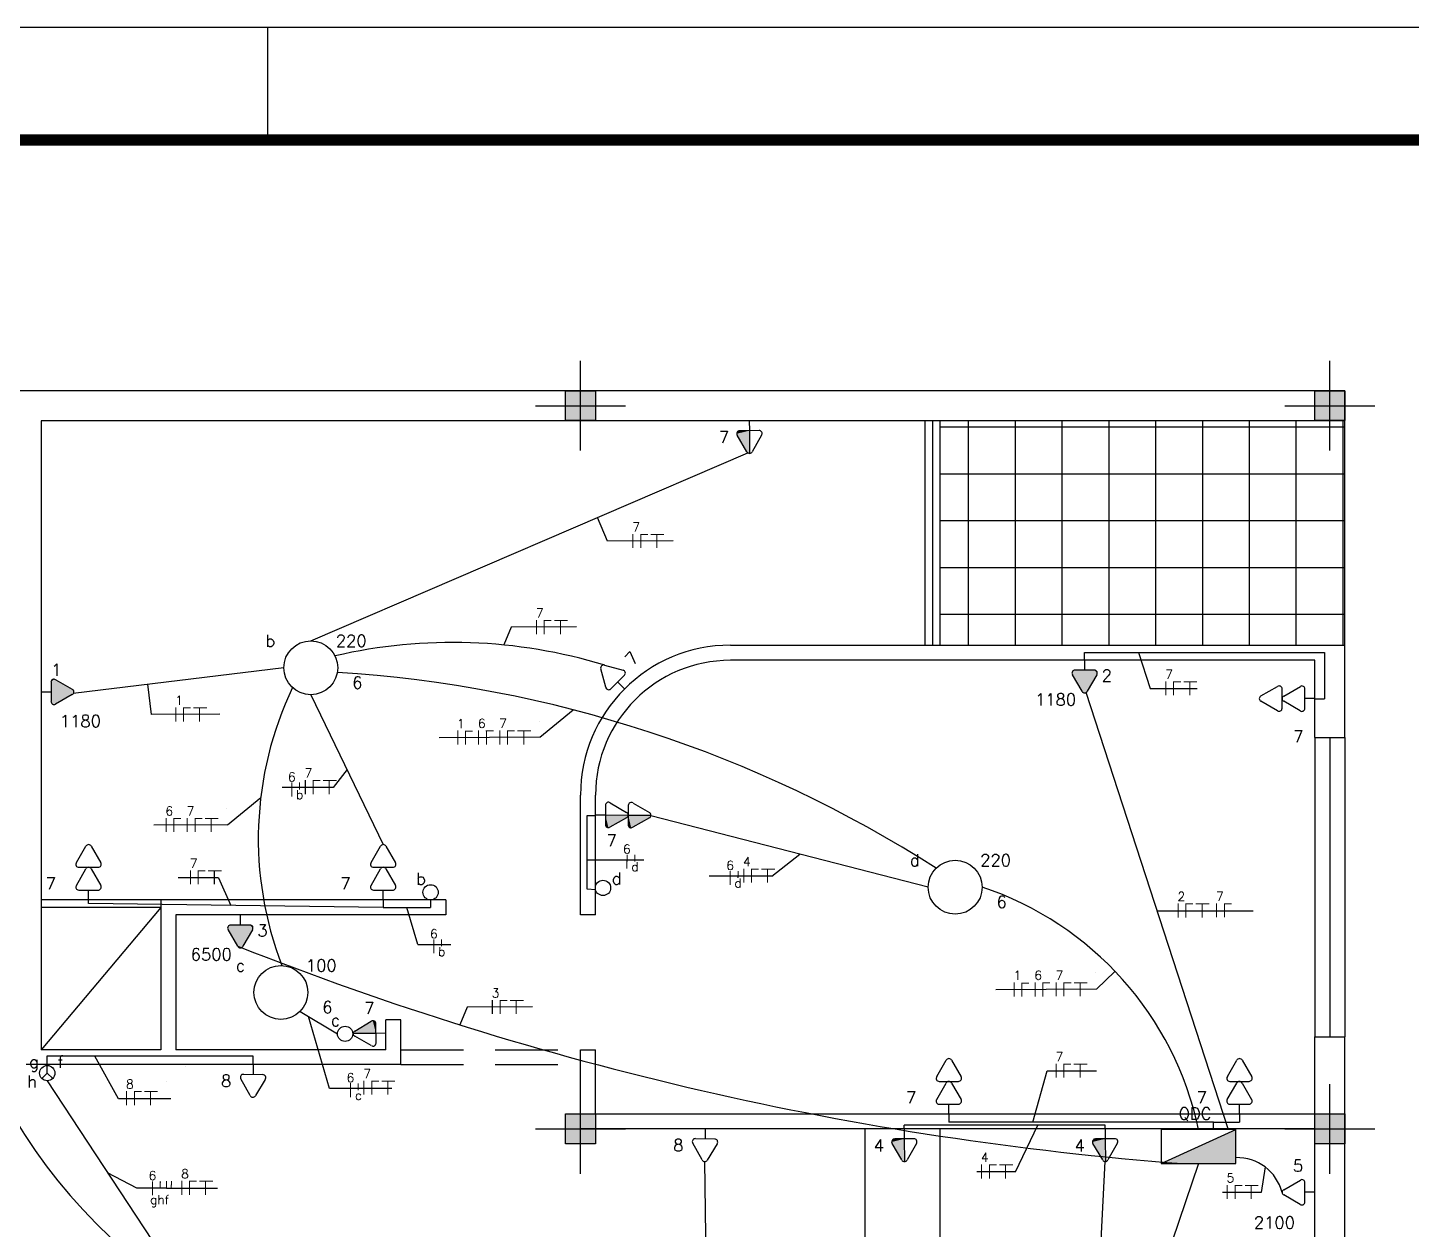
# Model space of a CAD drawing. Header units: metres. Extents: x 2426 to 2593, y 1997 to 2034.
# Drawn here: x 2444.62 to 2455.62, y 2024.88 to 2034.44 of the extents above; entities that cross this region are included whole.
import ezdxf
from ezdxf.enums import TextEntityAlignment as Align

# ---------------------------------------------------------------- set-up
doc = ezdxf.new("R2010")
doc.units = ezdxf.units.M
doc.linetypes.add('Contínuo', pattern=[0])
doc.linetypes.add('DASHED', pattern=[0.75, 0.5, -0.25])
for name, color, linetype in [('10', 10, 'Continuous'), ('2', 4, 'Continuous'), ('4', 136, 'Continuous'), ('Acessorios', 4, 'Continuous'), ('ALVENARIA', 7, 'Continuous'), ('ARQ-FOLHA', 7, 'Continuous'), ('CIRCUITOS', 250, 'Continuous'), ('ILUMINAÇÃO', 1, 'Contínuo'), ('INTERRUPTORES', 1, 'Continuous'), ('Quadros de Dist.', 1, 'Continuous'), ('TOMADAS-ENERGIA', 1, 'Continuous')]:
    doc.layers.add(name, color=color, linetype=linetype)
doc.layers.add('ELETRODUTOS', color=5, linetype='Continuous', lineweight=30)
doc.styles.add('ROMANS', font='ROMANS.shx', dxfattribs={"width": 0.8, "height": 0.1})

# ---------------------------------------------------------------- blocks, each defined once
blk = doc.blocks.new('FOLHA A2')
at = {"layer": 'ARQ-FOLHA'}
for p, q in [((594, 0), (0, 0)), ((224, -10), (224, 0))]:
    blk.add_line(p, q, dxfattribs=at)
at = {"layer": 'ARQ-FOLHA', "const_width": 1}
blk.add_lwpolyline([(25, -410), (584, -410), (584, -10), (25, -10), (25, -410)], dxfattribs=at)
blk = doc.blocks.new('st')
at = {"layer": '2'}
h = blk.add_hatch(color=256, dxfattribs=at)
h.paths.add_polyline_path([(0, 10), (0, 0), (10, 0), (10, 10)])
h.paths.add_polyline_path([(-10, 10), (-10, 0), (0, 0), (0, 10)])
h.paths.add_polyline_path([(-10, 0), (-10, -10), (0, -10), (0, 0)])
h.paths.add_polyline_path([(0, 0), (0, -10), (10, -10), (10, 0)])
at = {"layer": '10'}
for p, q in [((0, 30), (0, -30)), ((-30, 0), (30, 0))]:
    blk.add_line(p, q, dxfattribs=at)
at = {"layer": '4'}
blk.add_lwpolyline([(-10, -10), (-10, 10), (10, 10), (10, -10)], close=True, dxfattribs=at)
blk = doc.blocks.new('TEBAI01')
for p, q in [((-1.62, 1.95), (-0.35, 4.14)), ((0.35, 4.14), (1.63, 1.92)), ((-1.3, 1.32), (1.28, 1.32)), ((0, 0), (0, 1.32))]:
    blk.add_line(p, q)
for centre, start, end in [((0, 3.97), 26.0479, 153.9521), ((-1.3, 1.71), 143.1332, 270.777), ((1.3, 1.71), 267.1811, 32.5689)]:
    blk.add_arc(centre, 0.393, start, end)
at = {"style": 'ROMANS', "flags": 8}
for tag, p in [('020', (-5.03, 2.2)), ('001', (3.56, 2.23))]:
    blk.add_attdef(tag, text='', height=1.6, dxfattribs=at).set_placement(p, align=Align.MIDDLE_CENTER)
blk = doc.blocks.new('TEMED02')
for p, q in [((-1.62, 1.95), (-0.35, 4.14)), ((0, 1.32), (0, 4.36)), ((0.35, 4.14), (1.63, 1.92)), ((-1.3, 1.32), (1.28, 1.32)), ((0, 0), (0, 1.32))]:
    blk.add_line(p, q)
for centre, start, end in [((0, 3.97), 26.0479, 153.9521), ((-1.3, 1.71), 143.1332, 270.777), ((1.3, 1.71), 267.1811, 32.5689)]:
    blk.add_arc(centre, 0.393, start, end)
at = {"linetype": 'Continuous'}
for points in [[(0, 4.36), (1.63, 1.92), (0.21, 4.3)], [(1.63, 1.92), (0, 4.36), (1.69, 1.72)], [(0, 1.32), (1.69, 1.72), (0, 4.36)], [(0.35, 4.14), (0.21, 4.3), (1.63, 1.92)], [(1.69, 1.72), (0, 1.32), (1.64, 1.52)], [(1.28, 1.32), (1.64, 1.52), (0, 1.32)], [(1.64, 1.52), (1.28, 1.32), (1.49, 1.37)]]:
    blk.add_solid(points, dxfattribs=at)
at = {"style": 'ROMANS', "flags": 8}
for tag, p in [('020', (-4.96, 2.19)), ('001', (3.39, 2.17))]:
    blk.add_attdef(tag, text='', height=1.6, dxfattribs=at).set_placement(p, align=Align.MIDDLE_CENTER)
blk = doc.blocks.new('TEALT03')
for p, q in [((-1.62, 1.95), (-0.35, 4.14)), ((0.35, 4.14), (1.63, 1.92)), ((-1.3, 1.32), (1.28, 1.32)), ((0, 0), (0, 1.32))]:
    blk.add_line(p, q)
for centre, start, end in [((0, 3.97), 26.0479, 153.9521), ((-1.3, 1.71), 143.1332, 270.777), ((1.3, 1.71), 267.1811, 32.5689)]:
    blk.add_arc(centre, 0.393, start, end)
at = {"linetype": 'Continuous'}
for points in [[(-1.62, 1.95), (1.49, 1.37), (-0.35, 4.14)], [(-0.35, 4.14), (1.64, 1.52), (-0.21, 4.3)], [(1.64, 1.52), (-0.35, 4.14), (1.49, 1.37)], [(-0.21, 4.3), (1.69, 1.72), (0, 4.36)], [(1.69, 1.72), (-0.21, 4.3), (1.64, 1.52)], [(0, 4.36), (1.63, 1.92), (0.21, 4.3)], [(1.63, 1.92), (0, 4.36), (1.69, 1.72)], [(0.35, 4.14), (0.21, 4.3), (1.63, 1.92)], [(-1.69, 1.75), (1.28, 1.32), (-1.62, 1.95)], [(1.49, 1.37), (-1.62, 1.95), (1.28, 1.32)], [(1.28, 1.32), (-1.69, 1.75), (-1.31, 1.32)], [(-1.66, 1.54), (-1.31, 1.32), (-1.69, 1.75)], [(-1.31, 1.32), (-1.66, 1.54), (-1.51, 1.38)]]:
    blk.add_solid(points, dxfattribs=at)
at = {"style": 'ROMANS', "flags": 8}
for tag, p in [('020', (-4.82, 2.03)), ('001', (3.51, 2.07))]:
    blk.add_attdef(tag, text='', height=1.6, dxfattribs=at).set_placement(p, align=Align.MIDDLE_CENTER)
blk = doc.blocks.new('A$C93b2c405')
at = {"layer": 'TOMADAS-ENERGIA'}
for p, q in [((0.2695, 0.37), (0.2695, 0.304)), ((0.3343, 0.304), (0.2055, 0.304)), ((0.2518, 0.163), (0.1879, 0.2738)), ((0.3503, 0.2725), (0.2872, 0.163)), ((0.2514, 0.011), (0.1875, 0.1218)), ((0.3339, 0.152), (0.2051, 0.152)), ((0.3499, 0.1205), (0.2867, 0.011))]:
    blk.add_line(p, q, dxfattribs=at)
for centre, start, end in [((0.2045, 0.2843), 87.18113, 212.56886), ((0.3346, 0.2843), 323.13324, 90.77697), ((0.2041, 0.1323), 87.18113, 212.56886), ((0.2695, 0.1717), 206.04787, 333.95213), ((0.3342, 0.1323), 323.13324, 90.77697), ((0.2691, 0.0197), 206.04787, 333.95213)]:
    blk.add_arc(centre, 0.0197, start, end, dxfattribs=at)
at = {"layer": 'TOMADAS-ENERGIA', "style": 'ROMANS', "flags": 8}
for tag, p in [('001', (0.0914, 0.2587)), ('020', (0.521, 0.2601))]:
    blk.add_attdef(tag, text='', height=0.08, rotation=180, dxfattribs=at).set_placement(p, align=Align.MIDDLE_CENTER)
blk = doc.blocks.new('A$C8d71f97b')
at = {"layer": 'TOMADAS-ENERGIA'}
for p, q in [((0.3509, 0.218), (0.3509, 0.37)), ((0.2701, 0.2495), (0.3332, 0.359)), ((0.3686, 0.359), (0.4325, 0.2482)), ((0.2701, 0.0975), (0.3332, 0.207)), ((0.2861, 0.218), (0.4149, 0.218)), ((0.3509, 0.066), (0.3509, 0.218)), ((0.3686, 0.207), (0.4325, 0.0962)), ((0.2861, 0.066), (0.4149, 0.066)), ((0.3509, 0), (0.3509, 0.066))]:
    blk.add_line(p, q, dxfattribs=at)
for centre, start, end in [((0.3509, 0.3503), 26.04787, 153.95213), ((0.2858, 0.2377), 143.13324, 270.77697), ((0.3509, 0.1983), 26.04787, 153.95213), ((0.4159, 0.2376), 267.18113, 32.56886), ((0.2858, 0.0857), 143.13324, 270.77697), ((0.4159, 0.0856), 267.18113, 32.56886)]:
    blk.add_arc(centre, 0.0197, start, end, dxfattribs=at)
at = {"layer": 'TOMADAS-ENERGIA', "linetype": 'Continuous'}
for points in [[(0.3509, 0.37), (0.4325, 0.2482), (0.3613, 0.367)], [(0.4325, 0.2482), (0.3509, 0.37), (0.4355, 0.2381)], [(0.3509, 0.218), (0.4355, 0.2381), (0.3509, 0.37)], [(0.3686, 0.359), (0.3613, 0.367), (0.4325, 0.2482)], [(0.4355, 0.2381), (0.3509, 0.218), (0.4329, 0.2278)], [(0.4149, 0.218), (0.4329, 0.2278), (0.3509, 0.218)], [(0.3509, 0.218), (0.4325, 0.0962), (0.3613, 0.215)], [(0.4325, 0.0962), (0.3509, 0.218), (0.4355, 0.0861)], [(0.3509, 0.066), (0.4355, 0.0861), (0.3509, 0.218)], [(0.3686, 0.207), (0.3613, 0.215), (0.4325, 0.0962)], [(0.4329, 0.2278), (0.4149, 0.218), (0.4253, 0.2204)], [(0.4355, 0.0861), (0.3509, 0.066), (0.4329, 0.0758)], [(0.4149, 0.066), (0.4329, 0.0758), (0.3509, 0.066)], [(0.4329, 0.0758), (0.4149, 0.066), (0.4253, 0.0684)]]:
    blk.add_solid(points, dxfattribs=at)
at = {"layer": 'TOMADAS-ENERGIA', "style": 'ROMANS', "flags": 8}
for tag, p in [('020', (0.1029, 0.1097)), ('001', (0.5204, 0.1083))]:
    blk.add_attdef(tag, text='', height=0.08, dxfattribs=at).set_placement(p, align=Align.MIDDLE_CENTER)
blk = doc.blocks.new('A$C0BD3781F')
blk.add_circle((0.36, 0.36), 0.36)
at = {"style": 'ROMANS', "flags": 8}
for tag, p in [('009', (0.502, 0.474)), ('001', (0.188, 0.472)), ('020', (0.356, 0.232))]:
    blk.add_attdef(tag, text='', height=0.16, dxfattribs=at).set_placement(p, align=Align.MIDDLE_CENTER)
blk = doc.blocks.new('A$C5681756B')
at = {"layer": 'Quadros de Dist.'}
for p, q in [((0.9513, 0.2283), (0.4524, 0.2283)), ((0.4524, 0.2283), (0.4524, 0)), ((0.4524, 0), (0.9513, 0.2283)), ((0.9513, 0), (0.9513, 0.2283)), ((0.4524, 0), (0.9513, 0))]:
    blk.add_line(p, q, dxfattribs=at)
at = {"layer": 'Quadros de Dist.', "linetype": 'Continuous'}
blk.add_solid([(0.9513, 0.2275), (0.4524, 0), (0.9513, 0)], dxfattribs=at)
at = {"layer": 'Quadros de Dist.', "style": 'ROMANS', "flags": 8}
for tag, p in [('020', (0.2057, 0.3336)), ('001', (1.0409, 0.3308))]:
    blk.add_attdef(tag, text='', height=0.16, dxfattribs=at).set_placement(p, align=Align.MIDDLE_CENTER)
blk = doc.blocks.new('Ir1s01')
blk.add_circle((0, 1.02), 1.02)
at = {"style": 'ROMANS', "flags": 8}
blk.add_attdef('009', text='', height=1.6, dxfattribs=at).set_placement((1.81, 2.29), align=Align.MIDDLE_CENTER)
blk = doc.blocks.new('Ir3s03')
for p, q in [((0, 1.02), (0, 2.03)), ((0, 1.02), (-0.72, 0.3)), ((0.72, 0.3), (0, 1.02)), ((0, 1.02), (0, 1.02))]:
    blk.add_line(p, q)
blk.add_circle((0, 1.02), 1.02)
at = {"style": 'ROMANS', "flags": 8}
for tag, p in [('030', (-1.77, 2.54)), ('009', (1.79, 2.54)), ('031', (-2.03, -0.12))]:
    blk.add_attdef(tag, text='', height=1.6, dxfattribs=at).set_placement(p, align=Align.MIDDLE_CENTER)
blk = doc.blocks.new('FNT')
at = {"const_width": 0.24}
for points in [[(0.12, 1.68), (0.12, -1.68)], [(1.84, 1.56), (3.68, 1.56)], [(1.96, 1.44), (1.96, -1.68)], [(4.32, 1.56), (7.52, 1.56)], [(5.8, 1.44), (5.8, -1.68)]]:
    blk.add_lwpolyline(points, dxfattribs=at)
at = {"style": 'ROMANS', "flags": 8}
blk.add_attdef('001', text='', height=1.6, dxfattribs=at).set_placement((0.89, 3.34), align=Align.MIDDLE_CENTER)
blk = doc.blocks.new('A$C27EA2FDF')
at = {"const_width": 0.009}
for points in [[(0.04, 0.126), (0.04, 0)], [(0.104, 0.121), (0.173, 0.121)], [(0.109, 0.117), (0.109, 0)]]:
    blk.add_lwpolyline(points, dxfattribs=at)
at = {"style": 'ROMANS', "flags": 8}
blk.add_attdef('001', text='', height=0.06, dxfattribs=at).set_placement((0.069, 0.188), align=Align.MIDDLE_CENTER)
blk = doc.blocks.new('A$C3508442B')
at = {"const_width": 0.024}
for points in [[(0.227, 0.043), (0.392, 0.012)], [(0.262, 0.224), (0.592, 0.161)]]:
    blk.add_lwpolyline(points, dxfattribs=at)
at = {"style": 'ROMANS', "flags": 8}
for tag, p in [('001', (0.105, 0.258)), ('009', (0.634, 0.329))]:
    blk.add_attdef(tag, text='', height=0.16, rotation=79, dxfattribs=at).set_placement(p, align=Align.MIDDLE_CENTER)

msp = doc.modelspace()

# ---------------------------------------------------------------- hatches: boundary and pattern name
at = {"layer": 'ALVENARIA'}
h = msp.add_hatch(dxfattribs=at)
h.set_pattern_fill('NET', color=256, scale=2.978842, angle=90, style=0)
h.set_pattern_definition([(90, (2555.61236, 2154.88825), (-0.3723553, 1e-16), []), (180, (2555.61236, 2154.88825), (-1e-16, -0.3723553), [])])
h.paths.add_polyline_path([(2451.872, 2031.316), (2451.872, 2029.529), (2455.089, 2029.529), (2455.089, 2031.316), (2454.851, 2031.316)])

# ---------------------------------------------------------------- linework, layer by layer
at = {"color": 18, "true_color": 0x000000}
for p, q in [((2450.533, 2027.693), (2450.757, 2027.867)), ((2453.114, 2026.794), (2453.262, 2026.935)), ((2452.472, 2025.339), (2452.649, 2025.712))]:
    msp.add_line(p, q, dxfattribs=at)
at = {"layer": 'Acessorios'}
for p, q in [((2451.753, 2029.529), (2451.753, 2031.316)), ((2451.813, 2029.529), (2451.813, 2031.316)), ((2451.872, 2029.529), (2451.872, 2031.316)), ((2454.851, 2028.796), (2454.851, 2026.413)), ((2454.97, 2028.796), (2454.97, 2026.413)), ((2455.089, 2028.796), (2455.089, 2026.413)), ((2445.676, 2027.504), (2444.723, 2027.504)), ((2445.676, 2027.444), (2444.723, 2026.312)), ((2445.676, 2027.444), (2444.723, 2027.444)), ((2451.276, 2021.236), (2451.276, 2025.681)), ((2451.872, 2021.236), (2451.872, 2025.681))]:
    msp.add_line(p, q, dxfattribs=at)
at = {"layer": 'Acessorios', "linetype": 'DASHED'}
for p, q in [((2447.583, 2026.312), (2449.012, 2026.312)), ((2447.583, 2026.193), (2449.012, 2026.193))]:
    msp.add_line(p, q, dxfattribs=at)
at = {"layer": 'ALVENARIA'}
for p, q in [((2455.089, 2031.555), (2431.258, 2031.555)), ((2455.089, 2031.316), (2455.089, 2031.555)), ((2444.723, 2031.316), (2444.723, 2026.312)), ((2455.089, 2031.316), (2444.723, 2031.316)), ((2455.089, 2029.529), (2455.089, 2031.316)), ((2455.089, 2029.529), (2450.204, 2029.529)), ((2455.089, 2028.796), (2455.089, 2029.529)), ((2454.851, 2029.41), (2450.204, 2029.41)), ((2454.851, 2028.796), (2454.851, 2029.41)), ((2454.851, 2028.796), (2455.089, 2028.796)), ((2449.012, 2027.384), (2449.012, 2028.338)), ((2449.132, 2027.384), (2449.132, 2028.338)), ((2445.676, 2027.504), (2445.676, 2026.312)), ((2447.94, 2027.504), (2445.676, 2027.504)), ((2447.94, 2027.504), (2447.94, 2027.384)), ((2445.795, 2027.384), (2445.795, 2026.312)), ((2447.94, 2027.384), (2445.795, 2027.384)), ((2449.132, 2027.384), (2449.012, 2027.384)), ((2447.463, 2026.312), (2447.463, 2026.55)), ((2447.583, 2026.55), (2447.463, 2026.55)), ((2447.583, 2026.193), (2447.583, 2026.55)), ((2454.851, 2026.413), (2455.089, 2026.413)), ((2454.851, 2025.8), (2454.851, 2026.413)), ((2455.089, 2023.792), (2455.089, 2026.413)), ((2445.676, 2026.312), (2444.723, 2026.312)), ((2447.463, 2026.312), (2445.795, 2026.312)), ((2449.012, 2025.681), (2449.012, 2026.312)), ((2449.012, 2026.312), (2449.132, 2026.312)), ((2449.132, 2025.8), (2449.132, 2026.312)), ((2447.583, 2026.193), (2444.604, 2026.193)), ((2454.851, 2025.8), (2449.132, 2025.8)), ((2454.851, 2025.681), (2449.012, 2025.681)), ((2454.851, 2023.792), (2454.851, 2025.681))]:
    msp.add_line(p, q, dxfattribs=at)
for radius in [1.192, 1.072]:
    msp.add_arc((2450.204, 2028.338), radius, 90, 180, dxfattribs=at)
at = {"layer": 'CIRCUITOS'}
for p, q in [((2449.227, 2030.358), (2449.147, 2030.545)), ((2449.748, 2030.361), (2449.227, 2030.358)), ((2448.461, 2029.673), (2448.403, 2029.532)), ((2448.981, 2029.676), (2448.461, 2029.673)), ((2453.449, 2029.471), (2453.541, 2029.185)), ((2445.602, 2028.978), (2445.572, 2029.219)), ((2453.541, 2029.185), (2453.917, 2029.185)), ((2448.689, 2028.798), (2448.954, 2029.016)), ((2446.144, 2028.981), (2445.602, 2028.978)), ((2448.684, 2028.927), (2448.684, 2028.927)), ((2448.689, 2028.798), (2447.889, 2028.793)), ((2447.156, 2028.54), (2447.046, 2028.397)), ((2447.046, 2028.397), (2446.641, 2028.397)), ((2446.204, 2028.101), (2446.47, 2028.319)), ((2446.199, 2028.23), (2446.199, 2028.23)), ((2446.204, 2028.101), (2445.62, 2028.097)), ((2449.065, 2027.823), (2449.517, 2027.823)), ((2449.254, 2027.823), (2449.254, 2027.823)), ((2450.533, 2027.693), (2450.035, 2027.693)), ((2446.133, 2027.679), (2445.813, 2027.679)), ((2446.133, 2027.679), (2446.232, 2027.46)), ((2447.719, 2027.149), (2447.632, 2027.444)), ((2453.597, 2027.417), (2454.362, 2027.417)), ((2447.719, 2027.149), (2447.982, 2027.149)), ((2453.109, 2026.923), (2453.109, 2026.923)), ((2453.114, 2026.794), (2452.314, 2026.789)), ((2448.11, 2026.65), (2448.052, 2026.509)), ((2448.63, 2026.653), (2448.11, 2026.65)), ((2447.015, 2026.004), (2446.848, 2026.577)), ((2445.338, 2025.922), (2445.149, 2026.259)), ((2445.874, 2026.178), (2445.874, 2026.178)), ((2452.608, 2025.736), (2452.724, 2026.144)), ((2452.724, 2026.144), (2453.116, 2026.144)), ((2445.717, 2026.057), (2445.717, 2026.057)), ((2447.513, 2026.004), (2447.015, 2026.004)), ((2445.755, 2025.922), (2445.338, 2025.922)), ((2454.456, 2025.38), (2454.425, 2025.176)), ((2445.485, 2025.21), (2445.251, 2025.333)), ((2452.472, 2025.339), (2452.164, 2025.339)), ((2445.721, 2025.21), (2445.485, 2025.21)), ((2445.721, 2025.21), (2446.126, 2025.21)), ((2454.425, 2025.176), (2454.117, 2025.176))]:
    msp.add_line(p, q, dxfattribs=at)
at = {"layer": 'CIRCUITOS', "const_width": 0.00804}
for points in [[(2445.721, 2025.266), (2445.721, 2025.21)], [(2445.759, 2025.266), (2445.758, 2025.21)], [(2445.759, 2025.266), (2445.758, 2025.21)]]:
    msp.add_lwpolyline(points, dxfattribs=at)
at = {"layer": 'ELETRODUTOS'}
for p, q in [((2446.868, 2029.565), (2450.344, 2031.06)), ((2453.021, 2029.41), (2453.021, 2029.471)), ((2453.021, 2029.471), (2454.928, 2029.471)), ((2454.928, 2029.471), (2454.928, 2029.103)), ((2446.653, 2029.35), (2444.979, 2029.146)), ((2446.868, 2029.136), (2447.444, 2027.944)), ((2454.161, 2025.681), (2453.034, 2029.154)), ((2454.851, 2029.103), (2454.928, 2029.103)), ((2449.065, 2027.589), (2449.065, 2028.174)), ((2449.065, 2028.174), (2449.132, 2028.174)), ((2451.777, 2027.605), (2449.572, 2028.172)), ((2449.132, 2027.585), (2449.065, 2027.589)), ((2445.1, 2027.474), (2445.1, 2027.504)), ((2447.444, 2027.444), (2445.1, 2027.474)), ((2447.443, 2027.504), (2447.444, 2027.444)), ((2447.82, 2027.504), (2447.82, 2027.444)), ((2447.444, 2027.444), (2447.82, 2027.444)), ((2446.782, 2026.617), (2447.08, 2026.438)), ((2446.41, 2026.259), (2444.769, 2026.259)), ((2444.769, 2026.259), (2444.769, 2026.193)), ((2446.41, 2026.193), (2446.41, 2026.259)), ((2444.772, 2026.065), (2445.605, 2024.793)), ((2451.755, 2025.712), (2451.586, 2025.712)), ((2451.586, 2025.681), (2451.586, 2025.712)), ((2453.183, 2025.712), (2451.755, 2025.712)), ((2451.941, 2025.8), (2451.941, 2025.736)), ((2454.046, 2025.736), (2451.941, 2025.736)), ((2453.183, 2025.681), (2453.183, 2025.712)), ((2454.046, 2025.677), (2454.046, 2025.736)), ((2454.046, 2025.736), (2454.252, 2025.736)), ((2454.252, 2025.8), (2454.252, 2025.736)), ((2450.027, 2023.751), (2450, 2025.421)), ((2453.064, 2023.077), (2453.185, 2025.421)), ((2453.927, 2025.405), (2453.133, 2023.066))]:
    msp.add_line(p, q, dxfattribs=at)
for centre, radius, start, end in [((2447.995, 2025.412), 4.14, 73.0168, 103.0448), ((2446.461, 2019.375), 9.958, 57.3103, 86.4419), ((2449.25, 2027.989), 2.8, 154.539, 201.0829), ((2448.261, 2028.005), 4.368, 167.1177, 230.9211), ((2451.382, 2025.137), 2.602, 11.9838, 71.5474), ((2455.727, 2050.95), 25.617, 248.3749, 265.6762), ((2454.235, 2025.086), 0.367, 14.2837, 91.6802)]:
    msp.add_arc(centre, radius, start, end, dxfattribs=at)

# ---------------------------------------------------------------- block references
ref = msp.add_blockref('A$C93b2c405', (2454.41, 2029.426), dxfattribs=dict(xscale=1.191536858363295, yscale=1.191536858363295, zscale=1.191536858363295, rotation=270))
ref.add_attrib('020', '7', dxfattribs={"layer": 'TOMADAS-ENERGIA', "height": 0.0953, "style": 'ROMANS', "flags": 8}).set_placement((2454.72, 2028.805), align=Align.MIDDLE_CENTER)
ref = msp.add_blockref('A$C8d71f97b', (2449.134, 2028.598), dxfattribs=dict(xscale=1.191536858363295, yscale=1.191536858363295, zscale=1.191536858363295, rotation=269.6985197882037))
ref.add_attrib('001', '7', dxfattribs={"layer": 'TOMADAS-ENERGIA', "height": 0.0953, "style": 'ROMANS', "flags": 8}).set_placement((2449.26, 2027.977), align=Align.MIDDLE_CENTER)
at = {"xscale": 1.191536858363295, "yscale": 1.191536858363295, "zscale": 1.191536858363295, "rotation": 180}
for p in [(2445.421, 2027.944), (2447.764, 2027.944), (2452.262, 2026.241), (2454.573, 2026.241)]:
    msp.add_blockref('A$C93b2c405', p, dxfattribs=at).add_auto_attribs({'020': '7'})
at = {"layer": 'ALVENARIA', "xscale": 0.01191536858363295, "yscale": 0.01191536858363295, "zscale": 0.01191536858363295, "rotation": 89.99999999999999}
for p in [(2449.012, 2031.436), (2454.97, 2031.436), (2449.012, 2025.681), (2454.97, 2025.681)]:
    msp.add_blockref('st', p, dxfattribs=at)
at = {"layer": 'ARQ-FOLHA', "xscale": 0.08944633452801547, "yscale": 0.08944633452801547, "zscale": 0.08944633452801547}
msp.add_blockref('FOLHA A2', (2426.49, 2034.444), dxfattribs=at)
at = {"layer": 'CIRCUITOS', "lineweight": 30}
ref = msp.add_blockref('FNT', (2449.425, 2030.359), dxfattribs=dict(at, xscale=0.03351197414098, yscale=0.03351197414098, zscale=0.03351197414098))
ref.add_attrib('001', '7', dxfattribs={"layer": '0', "height": 0.0715, "style": 'ROMANS', "flags": 8}).set_placement((2449.455, 2030.471), align=Align.MIDDLE_CENTER)
ref = msp.add_blockref('FNT', (2448.658, 2029.674), dxfattribs=dict(at, xscale=0.03351197414098, yscale=0.03351197414098, zscale=0.03351197414098))
ref.add_attrib('001', '7', dxfattribs={"layer": '0', "height": 0.0715, "style": 'ROMANS', "flags": 8}).set_placement((2448.688, 2029.786), align=Align.MIDDLE_CENTER)
ref = msp.add_blockref('FNT', (2453.663, 2029.187), dxfattribs=dict(at, xscale=0.03351197414098, yscale=0.03351197414098, zscale=0.03351197414098))
ref.add_attrib('001', '7', dxfattribs={"layer": '0', "height": 0.0715, "style": 'ROMANS', "flags": 8}).set_placement((2453.693, 2029.299), align=Align.MIDDLE_CENTER)
ref = msp.add_blockref('FNT', (2445.789, 2028.979), dxfattribs=dict(at, xscale=0.03351197414098, yscale=0.03351197414098, zscale=0.03351197414098))
ref.add_attrib('001', '1', dxfattribs={"layer": '0', "height": 0.0715, "style": 'ROMANS', "flags": 8}).set_placement((2445.819, 2029.091), align=Align.MIDDLE_CENTER)
at = {"layer": 'CIRCUITOS'}
ref = msp.add_blockref('A$C27EA2FDF', (2448, 2028.739), dxfattribs=dict(at, xscale=0.893652643772471, yscale=0.893652643772471, zscale=0.893652643772471))
ref.add_attrib('001', '1', dxfattribs={"layer": '0', "height": 0.0715, "style": 'ROMANS', "flags": 8}).set_placement((2448.061, 2028.907), align=Align.MIDDLE_CENTER)
ref = msp.add_blockref('A$C27EA2FDF', (2448.166, 2028.74), dxfattribs=dict(at, xscale=0.893652643772471, yscale=0.893652643772471, zscale=0.893652643772471))
ref.add_attrib('001', '6', dxfattribs={"layer": '0', "height": 0.0715, "style": 'ROMANS', "flags": 8}).set_placement((2448.227, 2028.908), align=Align.MIDDLE_CENTER)
at = {"layer": 'CIRCUITOS', "lineweight": 30}
ref = msp.add_blockref('FNT', (2448.366, 2028.796), dxfattribs=dict(at, xscale=0.03351197414098, yscale=0.03351197414098, zscale=0.03351197414098))
ref.add_attrib('001', '7', dxfattribs={"layer": '0', "height": 0.0715, "style": 'ROMANS', "flags": 8}).set_placement((2448.396, 2028.908), align=Align.MIDDLE_CENTER)
ref = msp.add_blockref('A$C3508442B', (2446.807, 2028.51), dxfattribs=dict(at, xscale=-0.335119741414676, yscale=0.3351197414146765, zscale=0.3351197414146765, rotation=78.7512890459185))
ref.add_attrib('009', 'b', dxfattribs={"layer": '0', "height": 0.0715, "rotation": 359.7513, "style": 'ROMANS', "flags": 8}).set_placement((2446.779, 2028.342), align=Align.MIDDLE_CENTER)
ref.add_attrib('001', '6', dxfattribs={"layer": '0', "height": 0.0715, "style": 'ROMANS', "flags": 8}).set_placement((2446.716, 2028.482), align=Align.MIDDLE_CENTER)
ref = msp.add_blockref('FNT', (2446.82, 2028.401), dxfattribs=dict(at, xscale=0.03351197414098, yscale=0.03351197414098, zscale=0.03351197414098))
ref.add_attrib('001', '7', dxfattribs={"layer": '0', "height": 0.0715, "style": 'ROMANS', "flags": 8}).set_placement((2446.849, 2028.513), align=Align.MIDDLE_CENTER)
at = {"layer": 'CIRCUITOS'}
ref = msp.add_blockref('A$C27EA2FDF', (2445.681, 2028.043), dxfattribs=dict(at, xscale=0.893652643772471, yscale=0.893652643772471, zscale=0.893652643772471))
ref.add_attrib('001', '6', dxfattribs={"layer": '0', "height": 0.0715, "style": 'ROMANS', "flags": 8}).set_placement((2445.742, 2028.211), align=Align.MIDDLE_CENTER)
at = {"layer": 'CIRCUITOS', "lineweight": 30}
ref = msp.add_blockref('FNT', (2445.881, 2028.099), dxfattribs=dict(at, xscale=0.03351197414098, yscale=0.03351197414098, zscale=0.03351197414098))
ref.add_attrib('001', '7', dxfattribs={"layer": '0', "height": 0.0715, "style": 'ROMANS', "flags": 8}).set_placement((2445.911, 2028.211), align=Align.MIDDLE_CENTER)
ref = msp.add_blockref('A$C3508442B', (2449.473, 2027.936), dxfattribs=dict(at, xscale=-0.335119741414676, yscale=0.3351197414146765, zscale=0.3351197414146765, rotation=78.7512890459185))
ref.add_attrib('009', 'd', dxfattribs={"layer": '0', "height": 0.0715, "rotation": 359.7513, "style": 'ROMANS', "flags": 8}).set_placement((2449.445, 2027.768), align=Align.MIDDLE_CENTER)
ref.add_attrib('001', '6', dxfattribs={"layer": '0', "height": 0.0715, "style": 'ROMANS', "flags": 8}).set_placement((2449.381, 2027.908), align=Align.MIDDLE_CENTER)
ref = msp.add_blockref('FNT', (2445.906, 2027.683), dxfattribs=dict(at, xscale=0.03351197414098, yscale=0.03351197414098, zscale=0.03351197414098))
ref.add_attrib('001', '7', dxfattribs={"layer": '0', "height": 0.0715, "style": 'ROMANS', "flags": 8}).set_placement((2445.936, 2027.795), align=Align.MIDDLE_CENTER)
ref = msp.add_blockref('A$C3508442B', (2450.294, 2027.806), dxfattribs=dict(at, xscale=-0.335119741414676, yscale=0.3351197414146765, zscale=0.3351197414146765, rotation=78.7512890459185))
ref.add_attrib('009', 'd', dxfattribs={"layer": '0', "height": 0.0715, "rotation": 359.7513, "style": 'ROMANS', "flags": 8}).set_placement((2450.265, 2027.638), align=Align.MIDDLE_CENTER)
ref.add_attrib('001', '6', dxfattribs={"layer": '0', "height": 0.0715, "style": 'ROMANS', "flags": 8}).set_placement((2450.202, 2027.778), align=Align.MIDDLE_CENTER)
ref = msp.add_blockref('FNT', (2450.306, 2027.697), dxfattribs=dict(at, xscale=0.03351197414098, yscale=0.03351197414098, zscale=0.03351197414098))
ref.add_attrib('001', '4', dxfattribs={"layer": '0', "height": 0.0715, "style": 'ROMANS', "flags": 8}).set_placement((2450.335, 2027.809), align=Align.MIDDLE_CENTER)
ref = msp.add_blockref('FNT', (2453.76, 2027.419), dxfattribs=dict(at, xscale=0.03351197414098, yscale=0.03351197414098, zscale=0.03351197414098))
ref.add_attrib('001', '2', dxfattribs={"layer": '0', "height": 0.0715, "style": 'ROMANS', "flags": 8}).set_placement((2453.79, 2027.531), align=Align.MIDDLE_CENTER)
at = {"layer": 'CIRCUITOS'}
ref = msp.add_blockref('A$C27EA2FDF', (2454.035, 2027.364), dxfattribs=dict(at, xscale=0.893652643772471, yscale=0.893652643772471, zscale=0.893652643772471))
ref.add_attrib('001', '7', dxfattribs={"layer": '0', "height": 0.0715, "style": 'ROMANS', "flags": 8}).set_placement((2454.097, 2027.532), align=Align.MIDDLE_CENTER)
at = {"layer": 'CIRCUITOS', "lineweight": 30}
ref = msp.add_blockref('A$C3508442B', (2447.937, 2027.262), dxfattribs=dict(at, xscale=-0.335119741414676, yscale=0.3351197414146765, zscale=0.3351197414146765, rotation=78.7512890459185))
ref.add_attrib('009', 'b', dxfattribs={"layer": '0', "height": 0.0715, "rotation": 359.7513, "style": 'ROMANS', "flags": 8}).set_placement((2447.909, 2027.093), align=Align.MIDDLE_CENTER)
ref.add_attrib('001', '6', dxfattribs={"layer": '0', "height": 0.0715, "style": 'ROMANS', "flags": 8}).set_placement((2447.846, 2027.234), align=Align.MIDDLE_CENTER)
at = {"layer": 'CIRCUITOS'}
ref = msp.add_blockref('A$C27EA2FDF', (2452.425, 2026.734), dxfattribs=dict(at, xscale=0.893652643772471, yscale=0.893652643772471, zscale=0.893652643772471))
ref.add_attrib('001', '1', dxfattribs={"layer": '0', "height": 0.0715, "style": 'ROMANS', "flags": 8}).set_placement((2452.486, 2026.903), align=Align.MIDDLE_CENTER)
ref = msp.add_blockref('A$C27EA2FDF', (2452.591, 2026.735), dxfattribs=dict(at, xscale=0.893652643772471, yscale=0.893652643772471, zscale=0.893652643772471))
ref.add_attrib('001', '6', dxfattribs={"layer": '0', "height": 0.0715, "style": 'ROMANS', "flags": 8}).set_placement((2452.652, 2026.904), align=Align.MIDDLE_CENTER)
at = {"layer": 'CIRCUITOS', "lineweight": 30}
ref = msp.add_blockref('FNT', (2452.791, 2026.792), dxfattribs=dict(at, xscale=0.03351197414098, yscale=0.03351197414098, zscale=0.03351197414098))
ref.add_attrib('001', '7', dxfattribs={"layer": '0', "height": 0.0715, "style": 'ROMANS', "flags": 8}).set_placement((2452.82, 2026.904), align=Align.MIDDLE_CENTER)
ref = msp.add_blockref('FNT', (2448.307, 2026.651), dxfattribs=dict(at, xscale=0.03351197414098, yscale=0.03351197414098, zscale=0.03351197414098))
ref.add_attrib('001', '3', dxfattribs={"layer": '0', "height": 0.0715, "style": 'ROMANS', "flags": 8}).set_placement((2448.337, 2026.763), align=Align.MIDDLE_CENTER)
ref = msp.add_blockref('FNT', (2452.79, 2026.145), dxfattribs=dict(at, xscale=0.03351197414098, yscale=0.03351197414098, zscale=0.03351197414098))
ref.add_attrib('001', '7', dxfattribs={"layer": '0', "height": 0.0715, "style": 'ROMANS', "flags": 8}).set_placement((2452.82, 2026.257), align=Align.MIDDLE_CENTER)
ref = msp.add_blockref('FNT', (2447.286, 2026.009), dxfattribs=dict(at, xscale=0.03351197414098, yscale=0.03351197414098, zscale=0.03351197414098))
ref.add_attrib('001', '7', dxfattribs={"layer": '0', "height": 0.0715, "style": 'ROMANS', "flags": 8}).set_placement((2447.316, 2026.121), align=Align.MIDDLE_CENTER)
ref = msp.add_blockref('FNT', (2445.399, 2025.926), dxfattribs=dict(at, xscale=0.03351197414098, yscale=0.03351197414098, zscale=0.03351197414098))
ref.add_attrib('001', '8', dxfattribs={"layer": '0', "height": 0.0715, "style": 'ROMANS', "flags": 8}).set_placement((2445.429, 2026.038), align=Align.MIDDLE_CENTER)
ref = msp.add_blockref('A$C3508442B', (2447.274, 2026.117), dxfattribs=dict(at, xscale=-0.335119741414676, yscale=0.3351197414146765, zscale=0.3351197414146765, rotation=78.7512890459185))
ref.add_attrib('009', 'c', dxfattribs={"layer": '0', "height": 0.0715, "rotation": 359.7513, "style": 'ROMANS', "flags": 8}).set_placement((2447.246, 2025.949), align=Align.MIDDLE_CENTER)
ref.add_attrib('001', '6', dxfattribs={"layer": '0', "height": 0.0715, "style": 'ROMANS', "flags": 8}).set_placement((2447.182, 2026.089), align=Align.MIDDLE_CENTER)
ref = msp.add_blockref('FNT', (2452.198, 2025.343), dxfattribs=dict(at, xscale=0.03351197414098, yscale=0.03351197414098, zscale=0.03351197414098))
ref.add_attrib('001', '4', dxfattribs={"layer": '0', "height": 0.0715, "style": 'ROMANS', "flags": 8}).set_placement((2452.227, 2025.455), align=Align.MIDDLE_CENTER)
ref = msp.add_blockref('A$C3508442B', (2445.7, 2025.337), dxfattribs=dict(at, xscale=-0.335119741414676, yscale=0.3351197414146765, zscale=0.3351197414146765, rotation=78.7512890459185))
ref.add_attrib('009', 'ghf', dxfattribs={"layer": '0', "height": 0.0715, "rotation": 359.7513, "style": 'ROMANS', "flags": 8}).set_placement((2445.589, 2025.062), align=Align.BOTTOM_LEFT)
ref.add_attrib('001', '6', dxfattribs={"layer": '0', "height": 0.0715, "style": 'ROMANS', "flags": 8}).set_placement((2445.608, 2025.31), align=Align.MIDDLE_CENTER)
ref = msp.add_blockref('FNT', (2445.837, 2025.213), dxfattribs=dict(at, xscale=0.03351197414098, yscale=0.03351197414098, zscale=0.03351197414098))
ref.add_attrib('001', '8', dxfattribs={"layer": '0', "height": 0.0715, "style": 'ROMANS', "flags": 8}).set_placement((2445.867, 2025.325), align=Align.MIDDLE_CENTER)
ref = msp.add_blockref('FNT', (2454.151, 2025.18), dxfattribs=dict(at, xscale=0.03351197414098, yscale=0.03351197414098, zscale=0.03351197414098))
ref.add_attrib('001', '5', dxfattribs={"layer": '0', "height": 0.0715, "style": 'ROMANS', "flags": 8}).set_placement((2454.18, 2025.292), align=Align.MIDDLE_CENTER)
at = {"layer": 'ILUMINAÇÃO'}
ref = msp.add_blockref('A$C0BD3781F', (2446.653, 2029.136), dxfattribs=dict(at, xscale=0.5957684291816475, yscale=0.5957684291816475, zscale=0.5957684291816475))
ref.add_attrib('020', '6', dxfattribs={"layer": '0', "height": 0.0953, "style": 'ROMANS', "flags": 8}).set_placement((2447.237, 2029.232), align=Align.MIDDLE_CENTER)
ref.add_attrib('009', '220', dxfattribs={"layer": '0', "height": 0.0953, "style": 'ROMANS', "flags": 8}).set_placement((2447.189, 2029.565), align=Align.MIDDLE_CENTER)
ref.add_attrib('001', 'b', dxfattribs={"layer": '0', "height": 0.0953, "style": 'ROMANS', "flags": 8}).set_placement((2446.546, 2029.565), align=Align.MIDDLE_CENTER)
ref = msp.add_blockref('A$C0BD3781F', (2451.777, 2027.39), dxfattribs=dict(at, xscale=0.5957684291816475, yscale=0.5957684291816475, zscale=0.5957684291816475))
ref.add_attrib('020', '6', dxfattribs={"layer": '0', "height": 0.0953, "style": 'ROMANS', "flags": 8}).set_placement((2452.361, 2027.487), align=Align.MIDDLE_CENTER)
ref.add_attrib('009', '220', dxfattribs={"layer": '0', "height": 0.0953, "style": 'ROMANS', "flags": 8}).set_placement((2452.313, 2027.819), align=Align.MIDDLE_CENTER)
ref.add_attrib('001', 'd', dxfattribs={"layer": '0', "height": 0.0953, "style": 'ROMANS', "flags": 8}).set_placement((2451.67, 2027.819), align=Align.MIDDLE_CENTER)
ref = msp.add_blockref('A$C0BD3781F', (2446.415, 2026.553), dxfattribs=dict(at, xscale=0.5957684291816475, yscale=0.5957684291816475, zscale=0.5957684291816475))
ref.add_attrib('020', '6', dxfattribs={"layer": '0', "height": 0.0953, "style": 'ROMANS', "flags": 8}).set_placement((2446.999, 2026.65), align=Align.MIDDLE_CENTER)
ref.add_attrib('009', '100', dxfattribs={"layer": '0', "height": 0.0953, "style": 'ROMANS', "flags": 8}).set_placement((2446.951, 2026.982), align=Align.MIDDLE_CENTER)
ref.add_attrib('001', 'c', dxfattribs={"layer": '0', "height": 0.0953, "style": 'ROMANS', "flags": 8}).set_placement((2446.308, 2026.982), align=Align.MIDDLE_CENTER)
at = {"layer": 'INTERRUPTORES'}
ref = msp.add_blockref('Ir1s01', (2447.881, 2027.564), dxfattribs=dict(at, xscale=0.05957684291838148, yscale=0.05957684291838148, zscale=0.05957684291838148, rotation=89.99999999999999))
ref.add_attrib('009', 'b', dxfattribs={"layer": '0', "height": 0.0953, "style": 'ROMANS', "flags": 8}).set_placement((2447.744, 2027.672), align=Align.MIDDLE_CENTER)
at = {"layer": 'INTERRUPTORES', "xscale": 0.05957684291838148, "yscale": 0.05957684291838148, "zscale": 0.05957684291838148}
msp.add_blockref('Ir1s01', (2449.191, 2027.538), dxfattribs=at).add_auto_attribs({'009': 'd'})
at = {"layer": 'INTERRUPTORES'}
ref = msp.add_blockref('Ir1s01', (2447.201, 2026.438), dxfattribs=dict(at, xscale=0.05957684291838148, yscale=0.05957684291838148, zscale=0.05957684291838148, rotation=89.99999999999999))
ref.add_attrib('009', 'c', dxfattribs={"layer": '0', "height": 0.0953, "style": 'ROMANS', "flags": 8}).set_placement((2447.064, 2026.546), align=Align.MIDDLE_CENTER)
ref = msp.add_blockref('Ir3s03', (2444.772, 2026.065), dxfattribs=dict(at, xscale=0.05957684291816473, yscale=0.05957684291816473, zscale=0.05957684291816473))
ref.add_attrib('009', 'f', dxfattribs={"layer": '0', "height": 0.0953, "style": 'ROMANS'}).set_placement((2444.878, 2026.216), align=Align.MIDDLE_CENTER)
ref.add_attrib('030', 'g', dxfattribs={"layer": '0', "height": 0.0953, "style": 'ROMANS'}).set_placement((2444.666, 2026.216), align=Align.MIDDLE_CENTER)
ref.add_attrib('031', 'h', dxfattribs={"layer": '0', "height": 0.0953, "style": 'ROMANS'}).set_placement((2444.651, 2026.058), align=Align.MIDDLE_CENTER)
at = {"layer": 'Quadros de Dist.'}
ref = msp.add_blockref('A$C5681756B', (2453.091, 2025.405), dxfattribs=dict(at, xscale=1.191536858363295, yscale=1.191536858363295, zscale=1.191536858363295))
ref.add_attrib('020', 'QDC', dxfattribs={"height": 0.0953, "style": 'ROMANS', "flags": 8}).set_placement((2453.899, 2025.803), align=Align.MIDDLE_CENTER)
at = {"layer": 'TOMADAS-ENERGIA'}
ref = msp.add_blockref('TEMED02', (2450.354, 2031.316), dxfattribs=dict(at, xscale=0.05957684297364998, yscale=0.05957684297364998, zscale=0.05957684297364998, rotation=180.5747623271488))
ref.add_attrib('001', '7', dxfattribs={"layer": '0', "height": 0.0953, "style": 'ROMANS', "flags": 8}).set_placement((2450.153, 2031.185), align=Align.MIDDLE_CENTER)
ref = msp.add_blockref('TEBAI01', (2449.363, 2029.182), dxfattribs=dict(at, xscale=0.05957684297365003, yscale=0.05957684297365003, zscale=0.05957684297365003, rotation=44.98017437863057))
ref.add_attrib('001', '7', dxfattribs={"layer": '0', "height": 0.0953, "rotation": 46.0014, "style": 'ROMANS', "flags": 8}).set_placement((2449.42, 2029.426), align=Align.MIDDLE_CENTER)
ref = msp.add_blockref('TEALT03', (2444.723, 2029.159), dxfattribs=dict(at, xscale=0.05957684291816473, yscale=0.05957684291816473, zscale=0.05957684291816473, rotation=270))
ref.add_attrib('001', '1180', dxfattribs={"layer": '0', "height": 0.0953, "style": 'ROMANS'}).set_placement((2445.035, 2028.927), align=Align.MIDDLE_CENTER)
ref.add_attrib('020', '1', dxfattribs={"layer": '0', "height": 0.0953, "style": 'ROMANS'}).set_placement((2444.844, 2029.334), align=Align.MIDDLE_CENTER)
ref = msp.add_blockref('TEALT03', (2453.021, 2029.41), dxfattribs=dict(at, xscale=0.05957684291816473, yscale=0.05957684291816473, zscale=0.05957684291816473, rotation=180))
ref.add_attrib('001', '1180', dxfattribs={"layer": '0', "height": 0.0953, "style": 'ROMANS'}).set_placement((2452.79, 2029.098), align=Align.MIDDLE_CENTER)
ref.add_attrib('020', '2', dxfattribs={"layer": '0', "height": 0.0953, "style": 'ROMANS'}).set_placement((2453.197, 2029.289), align=Align.MIDDLE_CENTER)
ref = msp.add_blockref('TEALT03', (2446.307, 2027.382), dxfattribs=dict(at, xscale=0.05957684291816473, yscale=0.05957684291816473, zscale=0.05957684291816473, rotation=180))
ref.add_attrib('001', '6500', dxfattribs={"layer": '0', "height": 0.0953, "style": 'ROMANS'}).set_placement((2446.076, 2027.07), align=Align.MIDDLE_CENTER)
ref.add_attrib('020', '3', dxfattribs={"layer": '0', "height": 0.0953, "style": 'ROMANS'}).set_placement((2446.483, 2027.261), align=Align.MIDDLE_CENTER)
ref = msp.add_blockref('TEMED02', (2447.464, 2026.442), dxfattribs=dict(at, xscale=0.05957684297364998, yscale=0.05957684297364998, zscale=0.05957684297364998, rotation=90.5747623271489))
ref.add_attrib('001', '7', dxfattribs={"layer": '0', "height": 0.0953, "style": 'ROMANS', "flags": 8}).set_placement((2447.333, 2026.642), align=Align.MIDDLE_CENTER)
ref = msp.add_blockref('TEBAI01', (2446.41, 2026.193), dxfattribs=dict(at, xscale=0.05957684297365003, yscale=0.05957684297365003, zscale=0.05957684297365003, rotation=178.9787498564063))
ref.add_attrib('001', '8', dxfattribs={"layer": '0', "height": 0.0953, "style": 'ROMANS', "flags": 8}).set_placement((2446.195, 2026.064), align=Align.MIDDLE_CENTER)
ref = msp.add_blockref('TEBAI01', (2450.004, 2025.681), dxfattribs=dict(at, xscale=0.05957684297365003, yscale=0.05957684297365003, zscale=0.05957684297365003, rotation=178.9787498564063))
ref.add_attrib('001', '8', dxfattribs={"layer": '0', "height": 0.0953, "style": 'ROMANS', "flags": 8}).set_placement((2449.79, 2025.552), align=Align.MIDDLE_CENTER)
ref = msp.add_blockref('TEMED02', (2451.586, 2025.681), dxfattribs=dict(at, xscale=0.05957684297364998, yscale=0.05957684297364998, zscale=0.05957684297364998, rotation=180.5747623271488))
ref.add_attrib('001', '4', dxfattribs={"layer": '0', "height": 0.0953, "style": 'ROMANS', "flags": 8}).set_placement((2451.385, 2025.549), align=Align.MIDDLE_CENTER)
ref = msp.add_blockref('TEMED02', (2453.183, 2025.681), dxfattribs=dict(at, xscale=0.05957684297364998, yscale=0.05957684297364998, zscale=0.05957684297364998, rotation=180.5747623271488))
ref.add_attrib('001', '4', dxfattribs={"layer": '0', "height": 0.0953, "style": 'ROMANS', "flags": 8}).set_placement((2452.982, 2025.549), align=Align.MIDDLE_CENTER)
ref = msp.add_blockref('TEBAI01', (2454.851, 2025.177), dxfattribs=dict(at, xscale=0.05957684297364999, yscale=0.05957684297364999, zscale=0.05957684297364999, rotation=89.99999999999999))
ref.add_attrib('001', '5', dxfattribs={"layer": '0', "height": 0.0953, "style": 'ROMANS', "flags": 8}).set_placement((2454.718, 2025.389), align=Align.MIDDLE_CENTER)
ref.add_attrib('020', '2100', dxfattribs={"layer": '0', "height": 0.0953, "style": 'ROMANS', "flags": 8}).set_placement((2454.53, 2024.936), align=Align.MIDDLE_CENTER)

doc.saveas('drawing.dxf')
